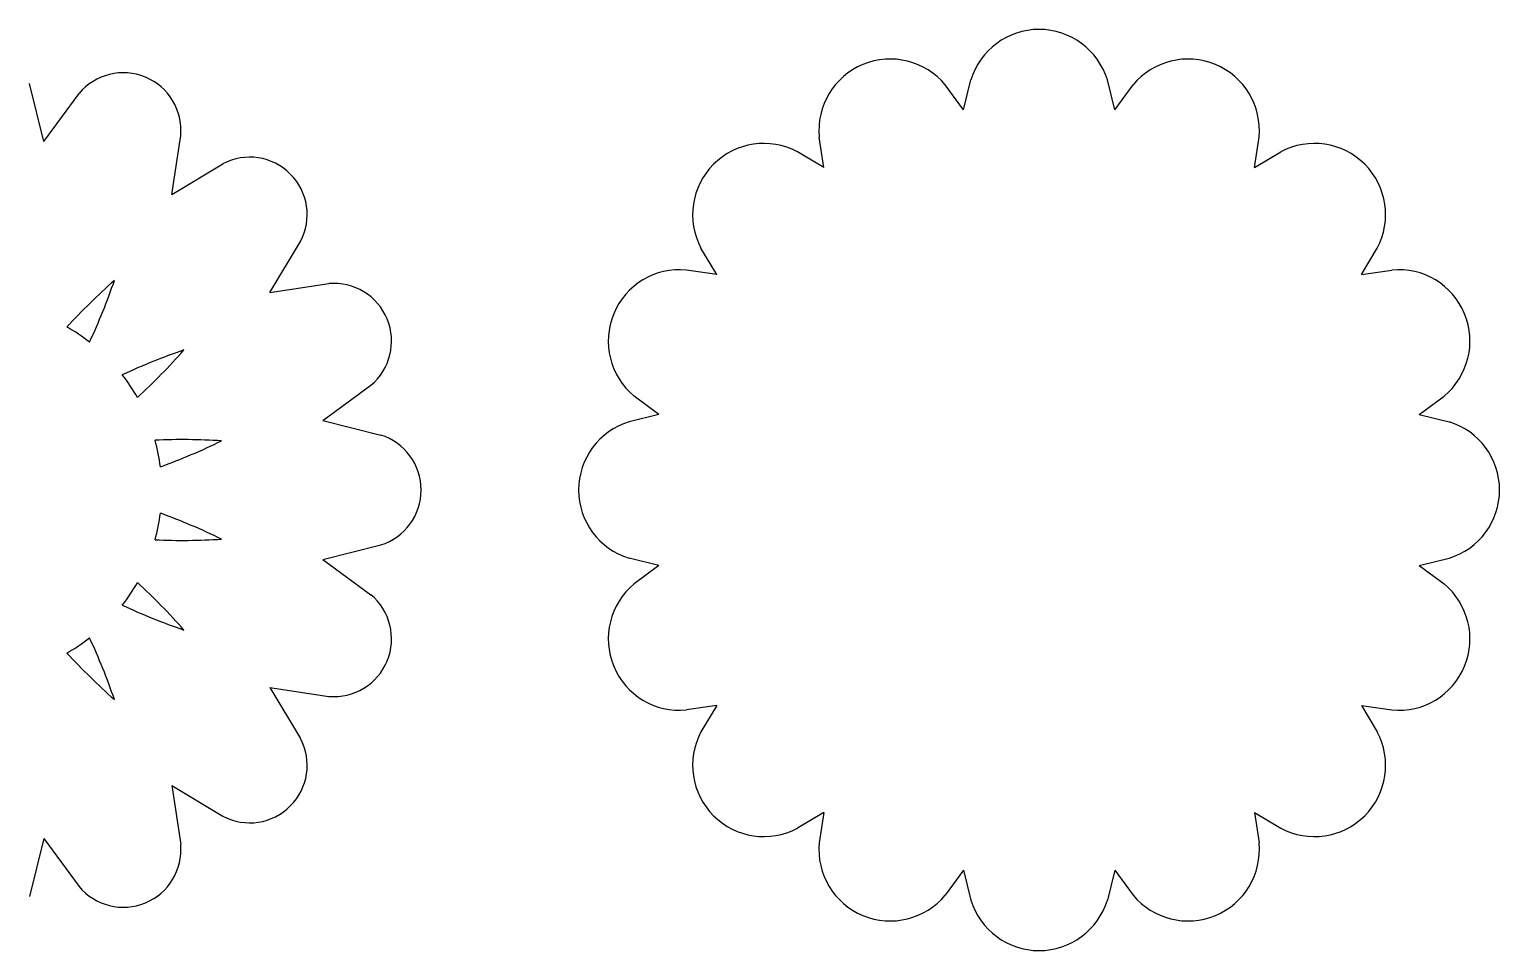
# Model space of a CAD drawing. Extents: x 129 to 768, y 35 to 236.
# Drawn here: x 446.5 to 767.6, y 34.7 to 235.8 of the extents above; entities that cross this region are included whole.
import ezdxf

# ---------------------------------------------------------------- set-up
doc = ezdxf.new("R2010")
doc.units = 0
doc.layers.get('0').update_dxf_attribs({"linetype": 'CONTINUOUS'})

msp = doc.modelspace()

# ---------------------------------------------------------------- linework, layer by layer
for p, q in [((650.486671, 218.289079), (652.102537, 224.813419)), ((683.519053, 218.289079), (681.903187, 224.813419)), ((449.597636, 211.368391), (446.467179, 224.008153)), ((449.597636, 211.368391), (457.326829, 221.848034)), ((650.486671, 218.289079), (646.497048, 223.698418)), ((683.519053, 218.289079), (687.508676, 223.698418)), ((477.571934, 199.781058), (479.516796, 212.656649)), ((619.968729, 205.648134), (618.964838, 212.294203)), ((714.036995, 205.648134), (715.040886, 212.294203)), ((619.968729, 205.648134), (614.212733, 209.118949)), ((714.036995, 205.648134), (719.79299, 209.118949)), ((477.571934, 199.781058), (488.723162, 206.505151)), ((498.982534, 178.370457), (505.706628, 189.521686)), ((596.611307, 182.290712), (593.140492, 188.046707)), ((737.394417, 182.290712), (740.865232, 188.046707)), ((596.611307, 182.290712), (589.965237, 183.294603)), ((737.394417, 182.290712), (744.040486, 183.294603)), ((498.982534, 178.370457), (511.858125, 180.315319)), ((510.569868, 150.39616), (521.049511, 158.125352)), ((583.970361, 151.77277), (578.561023, 155.762393)), ((750.035362, 151.77277), (755.444701, 155.762393)), ((583.970361, 151.77277), (577.446021, 150.156904)), ((750.035362, 151.77277), (756.559702, 150.156904)), ((510.569868, 150.39616), (523.209629, 147.265702)), ((510.569868, 120.116998), (523.209629, 123.247455)), ((510.569868, 120.116998), (521.049511, 112.387805)), ((583.970361, 118.740388), (577.446021, 120.356254)), ((750.035362, 118.740388), (756.559702, 120.356254)), ((583.970361, 118.740388), (578.561023, 114.750765)), ((750.035362, 118.740388), (755.444701, 114.750765)), ((498.982534, 92.142701), (505.706628, 80.991472)), ((498.982534, 92.142701), (511.858125, 90.197839)), ((596.611307, 88.222446), (589.965237, 87.218555)), ((596.611307, 88.222446), (593.140492, 82.46645)), ((737.394417, 88.222446), (740.865232, 82.46645)), ((737.394417, 88.222446), (744.040486, 87.218555)), ((477.571934, 70.7321), (479.516796, 57.856509)), ((477.571934, 70.7321), (488.723162, 64.008006)), ((619.968729, 64.865024), (614.212733, 61.394209)), ((619.968729, 64.865024), (618.964838, 58.218954)), ((714.036995, 64.865024), (715.040886, 58.218954)), ((714.036995, 64.865024), (719.79299, 61.394209)), ((449.597636, 59.144767), (446.467179, 46.505005)), ((449.597636, 59.144767), (457.326829, 48.665124)), ((650.486671, 52.224078), (646.497048, 46.81474)), ((650.486671, 52.224078), (652.102537, 45.699738)), ((683.519053, 52.224078), (681.903187, 45.699738)), ((683.519053, 52.224078), (687.508676, 46.81474))]:
    msp.add_line(p, q)
for centre, radius, start, end in [((667.002862, 220.243869), 15.585264, 17.049444, 162.950556), ((634.479634, 213.774597), 15.585264, 39.549444, 185.450556), ((699.52609, 213.774597), 15.585264, 354.549444, 140.450556), ((466.981283, 213.774597), 12.585264, 354.903704, 140.096296), ((606.907773, 195.351668), 15.585264, 62.049444, 207.950556), ((727.097951, 195.351668), 15.585264, 332.049444, 117.950556), ((494.553145, 195.351668), 12.585264, 332.403704, 117.596296), ((588.484844, 167.779807), 15.585264, 84.549444, 230.450556), ((745.52088, 167.779807), 15.585264, 309.549444, 95.450556), ((553.579876, 80.424067), 134.010942, 131.357513, 137.564801), ((338.213472, 224.327297), 134.010942, 334.935199, 341.142487), ((512.976073, 167.779807), 12.585264, 309.903704, 95.096296), ((434.458055, 135.256579), 40.932863, 52.096464, 60.403536), ((523.528773, 39.011996), 134.010942, 108.857513, 115.064801), ((379.625543, 254.378399), 134.010942, 312.435199, 318.642487), ((434.458055, 135.256579), 40.932863, 29.596464, 37.903536), ((582.015572, 135.256579), 15.585264, 107.049444, 252.950556), ((751.990152, 135.256579), 15.585264, 287.049444, 72.950556), ((479.917461, 12.252291), 134.010942, 86.357513, 92.564801), ((434.458055, 135.256579), 40.932863, 7.096464, 15.403536), ((429.385367, 266.294285), 134.010942, 289.935199, 296.142487), ((519.445346, 135.256579), 12.585264, 287.403704, 72.596296), ((434.458055, 135.256579), 40.932863, 344.596464, 352.903536), ((429.385367, 4.218873), 134.010942, 63.857513, 70.064801), ((479.917461, 258.260867), 134.010942, 267.435199, 273.642487), ((434.458055, 135.256579), 40.932863, 322.096464, 330.403536), ((379.625543, 16.134759), 134.010942, 41.357513, 47.564801), ((588.484844, 102.733351), 15.585264, 129.549444, 275.450556), ((745.52088, 102.733351), 15.585264, 264.549444, 50.450556), ((523.528773, 231.501162), 134.010942, 244.935199, 251.142487), ((512.976073, 102.733351), 12.585264, 264.903704, 50.096296), ((434.458055, 135.256579), 40.932863, 299.596464, 307.903536), ((338.213472, 46.185861), 134.010942, 18.857513, 25.064801), ((553.579876, 190.089091), 134.010942, 222.435199, 228.642487), ((494.553145, 75.16149), 12.585264, 242.403704, 27.596296), ((606.907773, 75.16149), 15.585264, 152.049444, 297.950556), ((727.097951, 75.16149), 15.585264, 242.049444, 27.950556), ((466.981283, 56.738561), 12.585264, 219.903704, 5.096296), ((634.479634, 56.738561), 15.585264, 174.549444, 320.450556), ((699.52609, 56.738561), 15.585264, 219.549444, 5.450556), ((667.002862, 50.269289), 15.585264, 197.049444, 342.950556)]:
    msp.add_arc(centre, radius, start, end)

doc.saveas('drawing.dxf')
